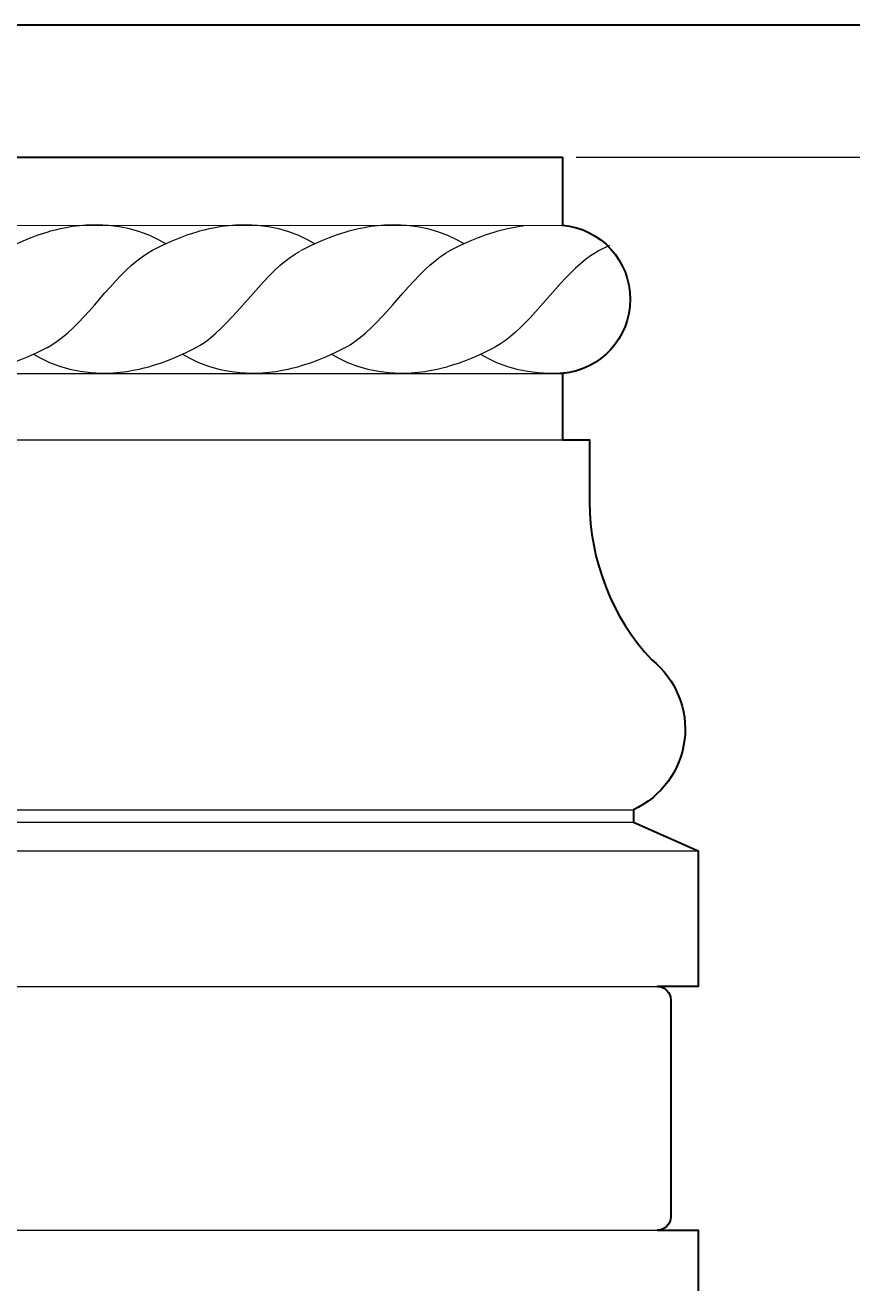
# Model space of a CAD drawing. Header units: inches. Extents: x 385 to 648, y 1922 to 2097.
# Drawn here: x 527.6 to 588.6, y 2004.3 to 2097.1 of the extents above; entities that cross this region are included whole.
import ezdxf

# ---------------------------------------------------------------- set-up
doc = ezdxf.new("R2010")
doc.units = ezdxf.units.IN
doc.header["$MEASUREMENT"] = 0
doc.layers.add('0.05', color=7, linetype='Continuous', lineweight=5)
doc.styles.get("Standard").update_dxf_attribs({"font": 'arial.ttf'})
doc.dimstyles.new('M_1', dxfattribs={"dimtxt": 1.8, "dimasz": 1, "dimexe": 1, "dimexo": 1, "dimgap": 0.6, "dimtad": 1, "dimdec": 0, "dimdsep": 46, "dimtxsty": 'Standard', "dimblk": 'ARCHTICK', "dimcen": -5, "dimclrd": 7, "dimclre": 7, "dimclrt": 7, "dimadec": 0, "dimazin": 0, "dimtfac": 1, "dimtdec": 0, "dimtmove": 0, "dimatfit": 3, "dimfxl": 1, "dimtolj": 1, "dimtzin": 0, "dimlwd": 5, "dimlwe": 5, "dimarcsym": 0})

# ---------------------------------------------------------------- blocks, each defined once
blk = doc.blocks.new('_ArchTick')
at = {"color": 0, "linetype": 'ByBlock', "const_width": 0.15}
blk.add_lwpolyline([(-0.5, -0.5), (0.5, 0.5)], dxfattribs=at)
blk = doc.blocks.new('*D30')
at = {"color": 7, "lineweight": 5, "ltscale": 1000, "transparency": 16777216}
for p, q in [((568.293, 2087.329), (594.756, 2087.329)), ((593.756, 2087.329), (593.756, 1932.329)), ((588.291, 1932.329), (594.756, 1932.329))]:
    blk.add_line(p, q, dxfattribs=at)
at = {"layer": 'Defpoints', "color": 0, "ltscale": 1000, "transparency": 16777216}
for p in [(567.293, 2087.329), (587.291, 1932.329), (593.756, 1932.329)]:
    blk.add_point(p, dxfattribs=at)
at = {"color": 7, "lineweight": 5, "ltscale": 1000, "transparency": 16777216}
for p, rotation in [((593.756, 2087.329), 90), ((593.756, 1932.329), 270)]:
    blk.add_blockref('_ArchTick', p, dxfattribs=dict(at, rotation=rotation))
at = {"color": 7, "ltscale": 1000, "transparency": 16777216, "insert": (592.237, 2014.437), "char_height": 1.8, "attachment_point": 5, "rotation": 90}
blk.add_mtext('\\A1;155', dxfattribs=at)

msp = doc.modelspace()

# ---------------------------------------------------------------- linework, layer by layer
at = {"color": 7, "lineweight": 15, "ltscale": 1000}
for p, q in [((542.384, 2082.255), (542.341, 2082.249)), ((570.097, 2080.494), (569.988, 2080.44)), ((545.877, 2071.489), (545.92, 2071.495))]:
    msp.add_line(p, q, dxfattribs=at)
at = {"color": 6, "ltscale": 1000}
msp.add_lwpolyline([(385.117, 1922.082), (647.617, 1922.082), (647.617, 2097.082), (385.117, 2097.082)], close=True, dxfattribs=at)
at = {"color": 7}
msp.add_lwpolyline([(467.45, 2087.329), (567.293, 2087.329)], dxfattribs=at)
msp.add_lwpolyline([(567.293, 2087.329), (567.293, 2082.329, -0.912739), (567.291, 2071.375), (567.291, 2066.469), (569.291, 2066.469), (569.291, 2061.903, 0.189514), (573.879, 2050.233, -0.560058), (572.524, 2039.183), (572.524, 2038.255), (577.291, 2036.142), (577.291, 2026.142), (574.291, 2026.142, -0.414214), (575.291, 2025.142), (575.291, 2009.142, -0.414214), (574.291, 2008.142), (577.291, 2008.142), (577.291, 1951.469), (577.291, 1951.469, 0.414214), (587.291, 1941.469), (587.291, 1932.329)], format="xyb", dxfattribs=at)
at = {"color": 7, "lineweight": 15, "ltscale": 1000}
for points in [[(480.56, 2082.318), (567.521, 2082.303)], [(480.45, 2071.375), (567.291, 2071.375)], [(477.45, 2066.469), (569.291, 2066.469)], [(485.683, 2039.183), (572.524, 2039.183)], [(485.683, 2038.255), (572.524, 2038.255)], [(490.45, 2036.142), (577.291, 2036.142)], [(477.45, 2026.142), (577.291, 2026.142)], [(477.45, 2008.142), (577.291, 2008.142)]]:
    msp.add_lwpolyline(points, dxfattribs=at)
for points in [[(542.379, 2082.254, 0), (542.134, 2082.219, 0), (541.652, 2082.135, 0), (541.221, 2082.046, 0), (540.84, 2081.955, 0), (540.51, 2081.868, 0), (540.229, 2081.787, 0), (539.985, 2081.713, 0), (539.574, 2081.576, 0), (539.06, 2081.387, 0), (538.449, 2081.138, 0), (537.746, 2080.818, 0), (536.958, 2080.424, 0)], [(549.02, 2080.947, 0), (548.529, 2081.223, 0), (547.836, 2081.549, 0), (547.099, 2081.825, 0), (546.344, 2082.043, 0), (545.564, 2082.205, 0), (544.774, 2082.306, 0), (543.96, 2082.348, 0), (543.145, 2082.329, 0), (542.384, 2082.255, 0)], [(553.379, 2082.254, 0), (553.134, 2082.219, 0), (552.652, 2082.135, 0), (552.221, 2082.046, 0), (551.84, 2081.955, 0), (551.51, 2081.868, 0), (551.229, 2081.787, 0), (550.985, 2081.713, 0), (550.574, 2081.576, 0), (550.06, 2081.387, 0), (549.449, 2081.138, 0), (548.746, 2080.818, 0), (547.958, 2080.424, 0)], [(560.02, 2080.947, 0), (559.529, 2081.223, 0), (558.836, 2081.549, 0), (558.099, 2081.825, 0), (557.344, 2082.043, 0), (556.564, 2082.205, 0), (555.774, 2082.306, 0), (554.96, 2082.348, 0), (554.145, 2082.329, 0), (553.384, 2082.255, 0)], [(564.379, 2082.254, 0), (564.134, 2082.219, 0), (563.652, 2082.135, 0), (563.221, 2082.046, 0), (562.84, 2081.955, 0), (562.51, 2081.868, 0), (562.229, 2081.787, 0), (561.985, 2081.713, 0), (561.574, 2081.576, 0), (561.06, 2081.387, 0), (560.449, 2081.138, 0), (559.746, 2080.818, 0), (558.958, 2080.424, 0)], [(540.21, 2073.272, 0), (540.549, 2073.463, 0), (540.932, 2073.718, 0), (541.318, 2074.011, 0), (541.712, 2074.346, 0), (542.103, 2074.711, 0), (542.497, 2075.104, 0), (542.89, 2075.519, 0), (543.281, 2075.949, 0), (543.676, 2076.392, 0), (544.46, 2077.287, 0), (544.855, 2077.73, 0), (545.246, 2078.161, 0), (545.639, 2078.575, 0), (546.034, 2078.968, 0), (546.424, 2079.333, 0), (546.818, 2079.668, 0), (547.205, 2079.962, 0), (547.587, 2080.217, 0), (547.926, 2080.408, 0)], [(551.273, 2073.304, 0), (551.612, 2073.495, 0), (551.994, 2073.75, 0), (552.381, 2074.043, 0), (552.775, 2074.378, 0), (553.165, 2074.743, 0), (553.56, 2075.137, 0), (553.953, 2075.551, 0), (554.344, 2075.981, 0), (554.739, 2076.424, 0), (555.523, 2077.319, 0), (555.918, 2077.762, 0), (556.308, 2078.193, 0), (556.702, 2078.607, 0), (557.096, 2079, 0), (557.487, 2079.366, 0), (557.881, 2079.7, 0), (558.267, 2079.994, 0), (558.65, 2080.249, 0), (558.989, 2080.44, 0)], [(569.988, 2080.44, 0), (569.72, 2080.291, 0), (569.352, 2080.054, 0), (568.983, 2079.782, 0), (568.612, 2079.476, 0), (568.245, 2079.143, 0), (567.875, 2078.783, 0), (567.504, 2078.402, 0), (567.137, 2078.005, 0), (566.768, 2077.595, 0), (566.397, 2077.177, 0), (566.03, 2076.756, 0), (565.66, 2076.336, 0), (565.289, 2075.921, 0), (564.922, 2075.518, 0), (564.552, 2075.129, 0), (564.181, 2074.759, 0), (563.815, 2074.414, 0), (563.445, 2074.095, 0), (563.074, 2073.807, 0), (562.707, 2073.554, 0), (562.337, 2073.337, 0), (562.291, 2073.313, 0)], [(570.746, 2080.818, 0), (569.958, 2080.424, 0)], [(534.883, 2071.49, 0), (535.127, 2071.525, 0), (535.609, 2071.608, 0), (536.04, 2071.698, 0), (536.421, 2071.789, 0), (536.751, 2071.876, 0), (537.033, 2071.957, 0), (537.276, 2072.031, 0), (537.688, 2072.168, 0), (538.201, 2072.357, 0), (538.812, 2072.606, 0), (539.515, 2072.925, 0), (540.303, 2073.32, 0)], [(539.241, 2072.797, 0), (539.733, 2072.521, 0), (540.426, 2072.195, 0), (541.162, 2071.918, 0), (541.918, 2071.7, 0), (542.697, 2071.539, 0), (543.487, 2071.438, 0), (544.301, 2071.396, 0), (545.116, 2071.415, 0), (545.877, 2071.489, 0)], [(545.883, 2071.49, 0), (546.127, 2071.525, 0), (546.609, 2071.608, 0), (547.04, 2071.698, 0), (547.421, 2071.789, 0), (547.751, 2071.876, 0), (548.033, 2071.957, 0), (548.276, 2072.031, 0), (548.688, 2072.168, 0), (549.201, 2072.357, 0), (549.812, 2072.606, 0), (550.515, 2072.925, 0), (551.303, 2073.32, 0)], [(550.241, 2072.797, 0), (550.733, 2072.521, 0), (551.426, 2072.195, 0), (552.162, 2071.918, 0), (552.918, 2071.7, 0), (553.697, 2071.539, 0), (554.487, 2071.438, 0), (555.301, 2071.396, 0), (556.116, 2071.415, 0), (556.877, 2071.489, 0)], [(556.883, 2071.49, 0), (557.127, 2071.525, 0), (557.609, 2071.608, 0), (558.04, 2071.698, 0), (558.421, 2071.789, 0), (558.751, 2071.876, 0), (559.033, 2071.957, 0), (559.276, 2072.031, 0), (559.688, 2072.168, 0), (560.201, 2072.357, 0), (560.812, 2072.606, 0), (561.515, 2072.925, 0), (562.303, 2073.32, 0)], [(561.241, 2072.797, 0), (561.733, 2072.521, 0), (562.426, 2072.195, 0), (563.162, 2071.918, 0), (563.918, 2071.7, 0), (564.697, 2071.539, 0), (565.487, 2071.438, 0), (566.301, 2071.396, 0), (567.116, 2071.415, 0), (567.877, 2071.489, 0)]]:
    msp.add_polyline3d(points, dxfattribs=at)
at = {"layer": '0.05', "color": 7, "lineweight": 15, "ltscale": 1000}
for p, q in [((531.384, 2082.255), (531.341, 2082.249)), ((536.989, 2080.44), (537.021, 2080.456)), ((529.241, 2073.287), (529.273, 2073.304)), ((534.877, 2071.489), (534.92, 2071.495))]:
    msp.add_line(p, q, dxfattribs=at)
for points in [[(531.379, 2082.254, 0), (531.134, 2082.219, 0), (530.652, 2082.135, 0), (530.221, 2082.046, 0), (529.84, 2081.955, 0), (529.51, 2081.868, 0), (529.229, 2081.787, 0), (528.985, 2081.713, 0), (528.574, 2081.576, 0), (528.06, 2081.387, 0), (527.449, 2081.138, 0), (526.746, 2080.818, 0), (525.958, 2080.424, 0)], [(538.02, 2080.947, 0), (537.529, 2081.223, 0), (536.836, 2081.549, 0), (536.099, 2081.825, 0), (535.344, 2082.043, 0), (534.564, 2082.205, 0), (533.774, 2082.306, 0), (532.96, 2082.348, 0), (532.145, 2082.329, 0), (531.384, 2082.255, 0)], [(529.273, 2073.304, 0), (529.612, 2073.495, 0), (529.994, 2073.75, 0), (530.381, 2074.043, 0), (530.775, 2074.378, 0), (531.165, 2074.743, 0), (531.56, 2075.137, 0), (531.953, 2075.551, 0), (532.344, 2075.981, 0), (532.739, 2076.424, 0), (533.523, 2077.319, 0), (533.918, 2077.762, 0), (534.308, 2078.193, 0), (534.702, 2078.607, 0), (535.096, 2079, 0), (535.487, 2079.366, 0), (535.881, 2079.7, 0), (536.267, 2079.994, 0), (536.65, 2080.249, 0), (536.989, 2080.44, 0)], [(523.883, 2071.49, 0), (524.127, 2071.525, 0), (524.609, 2071.608, 0), (525.04, 2071.698, 0), (525.421, 2071.789, 0), (525.751, 2071.876, 0), (526.033, 2071.957, 0), (526.276, 2072.031, 0), (526.688, 2072.168, 0), (527.201, 2072.357, 0), (527.812, 2072.606, 0), (528.515, 2072.925, 0), (529.303, 2073.32, 0)], [(528.241, 2072.797, 0), (528.733, 2072.521, 0), (529.426, 2072.195, 0), (530.162, 2071.918, 0), (530.918, 2071.7, 0), (531.697, 2071.539, 0), (532.487, 2071.438, 0), (533.301, 2071.396, 0), (534.116, 2071.415, 0), (534.877, 2071.489, 0)]]:
    msp.add_polyline3d(points, dxfattribs=at)

# ---------------------------------------------------------------- dimensions: what is measured, and where the dimension line sits
at = {"color": 5, "ltscale": 1000}
dim = msp.add_linear_dim(base=(593.756, 1932.329), p1=(567.293, 2087.329), p2=(587.291, 1932.329), angle=90, dimstyle='M_1', dxfattribs=at)
dim.commit()
dim.dimension.update_dxf_attribs({"geometry": '*D30', "text_midpoint": (593.756, 2014.437), "dimtype": 128})

doc.saveas('drawing.dxf')
